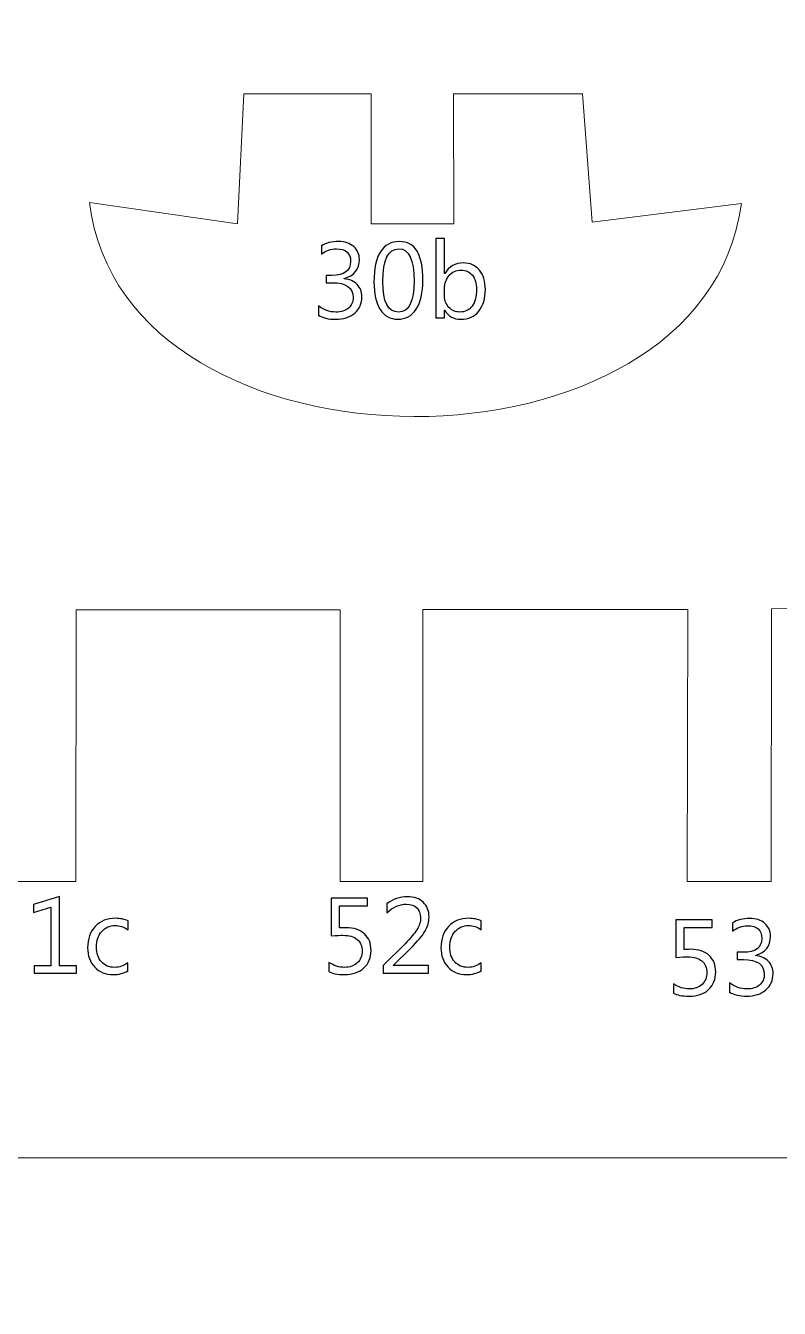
# Model space of a CAD drawing. Header units: centimetres. Extents: x -196 to 200, y -267 to 229.
# Drawn here: x 123.1 to 153.1, y 112.6 to 163.6 of the extents above; entities that cross this region are included whole.
import ezdxf

# ---------------------------------------------------------------- set-up
doc = ezdxf.new("R2010")
doc.units = ezdxf.units.CM
doc.header["$MEASUREMENT"] = 0
doc.layers.add('Camada 1', color=7, linetype='Continuous')
doc.layers.add('Camada 2', color=20, linetype='Continuous')

msp = doc.modelspace()

# ---------------------------------------------------------------- linework, layer by layer
at = {"layer": 'Camada 1', "lineweight": 9}
for points, knots in [([(114.689, 140.372), (114.689, 140.372), (121.777, 140.406), (121.777, 140.406), (121.777, 140.406), (121.777, 140.406), (121.77, 129.531), (121.77, 129.531), (121.77, 129.531), (121.77, 129.531), (125.082, 129.531), (125.082, 129.531), (125.082, 129.531), (125.082, 129.531), (125.087, 140.334), (125.087, 140.334), (125.087, 140.334), (125.087, 140.334), (135.586, 140.334), (135.586, 140.334), (135.586, 140.334), (135.586, 140.334), (135.586, 129.531), (135.586, 129.531), (135.586, 129.531), (135.586, 129.531), (138.885, 129.531), (138.885, 129.531), (138.885, 129.531), (138.885, 129.531), (138.886, 140.351), (138.886, 140.351), (138.886, 140.351), (138.886, 140.351), (149.417, 140.346), (149.417, 140.346), (149.417, 140.346), (149.417, 140.346), (149.391, 129.535), (149.391, 129.535), (149.391, 129.535), (149.391, 129.535), (152.742, 129.531), (152.742, 129.531), (152.742, 129.531), (152.742, 129.531), (152.755, 140.375), (152.755, 140.375), (152.755, 140.375), (152.755, 140.375), (163.247, 140.384), (163.247, 140.384), (163.247, 140.384), (163.247, 140.384), (163.247, 129.532), (163.247, 129.532), (163.247, 129.532), (163.247, 129.532), (166.534, 129.534), (166.534, 129.534), (166.534, 129.534), (166.534, 129.534), (166.587, 140.372), (166.587, 140.372), (166.587, 140.372), (166.587, 140.372), (177.191, 140.351), (177.191, 140.351), (177.191, 140.351), (177.191, 140.351), (177.225, 129.532), (177.225, 129.532), (177.225, 129.532), (177.225, 129.532), (180.491, 129.532), (180.491, 129.532), (180.491, 129.532), (180.491, 129.532), (180.507, 140.351), (180.507, 140.351), (180.507, 140.351), (180.507, 140.351), (194.175, 140.357), (194.175, 140.357), (194.175, 140.357), (194.175, 140.357), (194.198, 135.934), (194.198, 135.934), (194.198, 135.934), (194.198, 135.934), (190.911, 135.937), (190.911, 135.937), (190.911, 135.937), (190.911, 135.937), (190.911, 122.929), (190.911, 122.929), (190.911, 122.929), (190.911, 122.929), (194.197, 122.931), (194.197, 122.931), (194.197, 122.931), (194.197, 122.931), (194.197, 118.546), (194.197, 118.546), (194.197, 118.546), (194.197, 118.546), (111.237, 118.545), (111.237, 118.545), (111.237, 118.545), (111.237, 118.545), (111.234, 125.194), (111.234, 125.194), (111.234, 125.194), (111.234, 125.194), (100.095, 125.194), (100.095, 125.194), (100.095, 125.194), (98.387, 125.156), (97.605, 123.336), (97.591, 120.037), (97.591, 120.037), (97.729, 114.639), (94.559, 112.378), (91.986, 112.668), (91.986, 112.668), (91.986, 112.668), (93.508, 124.97), (93.508, 124.97), (93.508, 124.97), (93.508, 124.97), (90.249, 125.309), (90.249, 125.309), (90.249, 125.309), (90.249, 125.309), (89.165, 117.272), (89.165, 117.272), (89.165, 117.272), (89.165, 117.272), (2.271, 117.175), (2.271, 117.175), (2.271, 117.175), (2.271, 117.175), (2.269, 110.802), (2.269, 110.802), (2.269, 110.802), (2.269, 110.802), (-1.043, 110.801), (-1.043, 110.801), (-1.043, 110.801), (-1.043, 110.801), (-1.185, 88.942), (-1.185, 88.942), (-1.185, 88.942), (-1.185, 88.942), (-35.24, 85.129), (-35.24, 85.129), (-35.24, 85.129), (-35.24, 85.129), (-63.557, 85.144), (-63.557, 85.144), (-63.557, 85.144), (-65.043, 84.591), (-65.665, 83.347), (-65.246, 81.268), (-65.246, 81.268), (-65.246, 81.268), (-64.254, 78.165), (-64.254, 78.165), (-64.254, 78.165), (-63.326, 75.262), (-63.061, 73.597), (-65.387, 72.634), (-65.387, 72.634), (-65.387, 72.634), (-69.566, 71.073), (-69.566, 71.073), (-69.566, 71.073), (-75.32, 68.462), (-76.167, 62.893), (-73.657, 55.298), (-73.657, 55.298), (-72.354, 51.114), (-73.927, 48.199), (-76.368, 49.092), (-76.368, 49.092), (-76.368, 49.092), (-103.733, 58.307), (-103.733, 58.307), (-103.733, 58.307), (-103.102, 60.687), (-102.343, 63.067), (-101.456, 65.446), (-101.456, 65.446), (-101.456, 65.446), (-93.666, 62.108), (-93.666, 62.108), (-93.666, 62.108), (-93.666, 62.108), (-92.577, 65.248), (-92.577, 65.248), (-92.577, 65.248), (-92.577, 65.248), (-100.4, 68.586), (-100.4, 68.586), (-100.4, 68.586), (-99.209, 71.162), (-97.955, 73.674), (-96.637, 76.121), (-96.637, 76.121), (-96.637, 76.121), (-88.847, 71.858), (-88.847, 71.858), (-88.847, 71.858), (-88.847, 71.858), (-87.13, 74.667), (-87.13, 74.667), (-87.13, 74.667), (-87.13, 74.667), (-94.821, 78.964), (-94.821, 78.964), (-94.821, 78.964), (-93.561, 81.177), (-92.248, 83.287), (-90.86, 85.243), (-90.86, 85.243), (-90.86, 85.243), (-83.73, 80.451), (-83.73, 80.451), (-83.73, 80.451), (-83.73, 80.451), (-81.948, 83.161), (-81.948, 83.161), (-81.948, 83.161), (-81.948, 83.161), (-88.979, 87.953), (-88.979, 87.953), (-88.979, 87.953), (-87.461, 89.938), (-86.028, 91.963), (-84.688, 94.035), (-84.688, 94.035), (-84.688, 94.035), (-77.327, 89.441), (-77.327, 89.441), (-77.327, 89.441), (-77.327, 89.441), (-75.907, 92.316), (-75.907, 92.316), (-75.907, 92.316), (-75.907, 92.316), (-83.103, 96.976), (-83.103, 96.976), (-83.103, 96.976), (-80.277, 103.602), (-82.236, 109.043), (-90.122, 112.277), (-90.122, 112.277), (-103.899, 115.381), (-119.513, 113.823), (-133.764, 106.791), (-133.764, 106.791), (-144.008, 101.178), (-154.042, 94.092), (-164.777, 87.847), (-164.777, 87.847), (-170.221, 84.322), (-175.616, 81.162), (-181.376, 78.622), (-181.376, 78.622), (-183.558, 77.911), (-185.077, 77.638), (-185.897, 78.094), (-185.897, 78.094), (-191.027, 82.698), (-193.644, 93.751), (-193.229, 112.589), (-193.229, 112.589), (-192.121, 128.575), (-189.468, 139.014), (-184.95, 142.757), (-184.95, 142.757), (-180.824, 144.316), (-165.289, 144.555), (-141.95, 142.79), (-141.95, 142.79), (-126.066, 141.543), (-110.264, 140.047), (-94.515, 138.397), (-94.515, 138.397), (-85.281, 137.334), (-77.614, 145.445), (-70.733, 157.943), (-70.733, 157.943), (-72.994, 158.332), (-74.592, 160.089), (-74.791, 163.639), (-74.791, 163.639), (-74.747, 167.843), (-72.92, 169.939), (-69.436, 170.243), (-69.436, 170.243), (-67.983, 170.256), (-66.531, 170.239), (-65.079, 170.073), (-65.079, 170.073), (-63.108, 169.837), (-62.191, 170.706), (-62.256, 173.119), (-62.256, 173.119), (-62.256, 173.119), (-62.225, 177.892), (-62.225, 177.892), (-62.225, 177.892), (-62.225, 177.892), (-58.622, 177.892), (-58.622, 177.892), (-58.622, 177.892), (-58.622, 177.892), (-58.621, 184.763), (-58.621, 184.763), (-58.621, 184.763), (-58.621, 184.763), (-52.573, 184.76), (-52.573, 184.76), (-52.573, 184.76), (-52.573, 184.76), (-46.65, 192.035), (-46.65, 192.035), (-46.65, 192.035), (-46.65, 192.035), (-18.056, 192.03), (-18.056, 192.03), (-18.056, 192.03), (-18.056, 192.03), (-18.049, 180.199), (-18.049, 180.199), (-18.049, 180.199), (-18.049, 180.199), (-14.604, 180.2), (-14.604, 180.2), (-14.604, 180.2), (-14.604, 180.2), (-14.654, 172.369), (-14.654, 172.369), (-14.654, 172.369), (-14.75, 170.684), (-15.901, 169.942), (-17.653, 169.659), (-17.653, 169.659), (-17.653, 169.659), (-23.365, 169.659), (-23.365, 169.659), (-23.365, 169.659), (-23.365, 169.659), (-23.367, 164.682), (-23.367, 164.682), (-23.367, 164.682), (-23.367, 164.682), (-17.384, 164.682), (-17.384, 164.682), (-17.384, 164.682), (-9.828, 164.385), (-5.427, 163.227), (-3.319, 160.661), (-3.319, 160.661), (-1.966, 159.056), (-1.137, 157.276), (-1.075, 155.241), (-1.075, 155.241), (-1.075, 155.241), (-1.006, 145.454), (-1.006, 145.454), (-1.006, 145.454), (-1.006, 145.454), (2.333, 145.456), (2.333, 145.456), (2.333, 145.456), (2.333, 145.456), (2.342, 137.754), (2.342, 137.754), (2.342, 137.754), (2.342, 137.754), (92.633, 137.751), (92.633, 137.751), (92.633, 137.751), (92.633, 137.751), (92.619, 142.019), (92.619, 142.019), (92.619, 142.019), (94.823, 148.923), (96.989, 156.13), (99.23, 162.731), (99.23, 162.731), (100.216, 165.658), (101.894, 167.27), (104.257, 167.188), (104.257, 167.188), (107.361, 166.892), (109.115, 164.964), (110.065, 161.989), (110.065, 161.989), (111.854, 155.099), (113.136, 147.567), (114.689, 140.372)], [0, 0, 0, 0, 0.009804, 0.009804, 0.009804, 0.009804, 0.019608, 0.019608, 0.019608, 0.019608, 0.029412, 0.029412, 0.029412, 0.029412, 0.039216, 0.039216, 0.039216, 0.039216, 0.04902, 0.04902, 0.04902, 0.04902, 0.058824, 0.058824, 0.058824, 0.058824, 0.068627, 0.068627, 0.068627, 0.068627, 0.078431, 0.078431, 0.078431, 0.078431, 0.088235, 0.088235, 0.088235, 0.088235, 0.098039, 0.098039, 0.098039, 0.098039, 0.107843, 0.107843, 0.107843, 0.107843, 0.117647, 0.117647, 0.117647, 0.117647, 0.127451, 0.127451, 0.127451, 0.127451, 0.137255, 0.137255, 0.137255, 0.137255, 0.147059, 0.147059, 0.147059, 0.147059, 0.156863, 0.156863, 0.156863, 0.156863, 0.166667, 0.166667, 0.166667, 0.166667, 0.176471, 0.176471, 0.176471, 0.176471, 0.186275, 0.186275, 0.186275, 0.186275, 0.196078, 0.196078, 0.196078, 0.196078, 0.205882, 0.205882, 0.205882, 0.205882, 0.215686, 0.215686, 0.215686, 0.215686, 0.22549, 0.22549, 0.22549, 0.22549, 0.235294, 0.235294, 0.235294, 0.235294, 0.245098, 0.245098, 0.245098, 0.245098, 0.254902, 0.254902, 0.254902, 0.254902, 0.264706, 0.264706, 0.264706, 0.264706, 0.27451, 0.27451, 0.27451, 0.27451, 0.284314, 0.284314, 0.284314, 0.284314, 0.294118, 0.294118, 0.294118, 0.294118, 0.303922, 0.303922, 0.303922, 0.303922, 0.313725, 0.313725, 0.313725, 0.313726, 0.323529, 0.323529, 0.323529, 0.323529, 0.333333, 0.333333, 0.333333, 0.333333, 0.343137, 0.343137, 0.343137, 0.343137, 0.352941, 0.352941, 0.352941, 0.352941, 0.362745, 0.362745, 0.362745, 0.362745, 0.372549, 0.372549, 0.372549, 0.372549, 0.382353, 0.382353, 0.382353, 0.382353, 0.392157, 0.392157, 0.392157, 0.392157, 0.401961, 0.401961, 0.401961, 0.401961, 0.411765, 0.411765, 0.411765, 0.411765, 0.421569, 0.421569, 0.421569, 0.421569, 0.431373, 0.431373, 0.431373, 0.431373, 0.441176, 0.441176, 0.441176, 0.441176, 0.45098, 0.45098, 0.45098, 0.45098, 0.460784, 0.460784, 0.460784, 0.460784, 0.470588, 0.470588, 0.470588, 0.470588, 0.480392, 0.480392, 0.480392, 0.480392, 0.490196, 0.490196, 0.490196, 0.490196, 0.5, 0.5, 0.5, 0.5, 0.509804, 0.509804, 0.509804, 0.509804, 0.519608, 0.519608, 0.519608, 0.519608, 0.529412, 0.529412, 0.529412, 0.529412, 0.539216, 0.539216, 0.539216, 0.539216, 0.54902, 0.54902, 0.54902, 0.54902, 0.558824, 0.558824, 0.558824, 0.558824, 0.568627, 0.568627, 0.568627, 0.568627, 0.578431, 0.578431, 0.578431, 0.578431, 0.588235, 0.588235, 0.588235, 0.588235, 0.598039, 0.598039, 0.598039, 0.598039, 0.607843, 0.607843, 0.607843, 0.607843, 0.617647, 0.617647, 0.617647, 0.617647, 0.627451, 0.627451, 0.627451, 0.627451, 0.637255, 0.637255, 0.637255, 0.637255, 0.647059, 0.647059, 0.647059, 0.647059, 0.656863, 0.656863, 0.656863, 0.656863, 0.666667, 0.666667, 0.666667, 0.666667, 0.676471, 0.676471, 0.676471, 0.676471, 0.686275, 0.686275, 0.686275, 0.686275, 0.696078, 0.696078, 0.696078, 0.696078, 0.705882, 0.705882, 0.705882, 0.705882, 0.715686, 0.715686, 0.715686, 0.715686, 0.72549, 0.72549, 0.72549, 0.72549, 0.735294, 0.735294, 0.735294, 0.735294, 0.745098, 0.745098, 0.745098, 0.745098, 0.754902, 0.754902, 0.754902, 0.754902, 0.764706, 0.764706, 0.764706, 0.764706, 0.77451, 0.77451, 0.77451, 0.77451, 0.784314, 0.784314, 0.784314, 0.784314, 0.794118, 0.794118, 0.794118, 0.794118, 0.803922, 0.803922, 0.803922, 0.803922, 0.813725, 0.813725, 0.813725, 0.813726, 0.823529, 0.823529, 0.823529, 0.823529, 0.833333, 0.833333, 0.833333, 0.833333, 0.843137, 0.843137, 0.843137, 0.843137, 0.852941, 0.852941, 0.852941, 0.852941, 0.862745, 0.862745, 0.862745, 0.862745, 0.872549, 0.872549, 0.872549, 0.872549, 0.882353, 0.882353, 0.882353, 0.882353, 0.892157, 0.892157, 0.892157, 0.892157, 0.901961, 0.901961, 0.901961, 0.901961, 0.911765, 0.911765, 0.911765, 0.911765, 0.921569, 0.921569, 0.921569, 0.921569, 0.931373, 0.931373, 0.931373, 0.931373, 0.941176, 0.941176, 0.941176, 0.941176, 0.95098, 0.95098, 0.95098, 0.95098, 0.960784, 0.960784, 0.960784, 0.960784, 0.970588, 0.970588, 0.970588, 0.970588, 0.980392, 0.980392, 0.980392, 0.980392, 1, 1, 1, 1]), ([(131.755, 160.851), (131.755, 160.851), (136.831, 160.851), (136.831, 160.851), (136.831, 160.851), (136.831, 160.851), (136.83, 155.678), (136.83, 155.678), (136.83, 155.678), (136.83, 155.678), (140.108, 155.677), (140.108, 155.677), (140.108, 155.677), (140.108, 155.677), (140.106, 160.85), (140.106, 160.85), (140.106, 160.85), (140.106, 160.85), (145.231, 160.851), (145.231, 160.851), (145.231, 160.851), (145.231, 160.851), (145.613, 155.743), (145.613, 155.743), (145.613, 155.743), (145.613, 155.743), (151.551, 156.486), (151.551, 156.486), (151.551, 156.486), (150.049, 145.166), (127.003, 145.212), (125.62, 156.528), (125.62, 156.528), (125.62, 156.528), (131.515, 155.678), (131.515, 155.678), (131.515, 155.678), (131.515, 155.678), (131.755, 160.851), (131.755, 160.851)], [0, 0, 0, 0, 0.090909, 0.090909, 0.090909, 0.090909, 0.181818, 0.181818, 0.181818, 0.181818, 0.272727, 0.272727, 0.272727, 0.272727, 0.363636, 0.363636, 0.363636, 0.363636, 0.454545, 0.454545, 0.454545, 0.454545, 0.545455, 0.545455, 0.545455, 0.545455, 0.636364, 0.636364, 0.636364, 0.636364, 0.727273, 0.727273, 0.727273, 0.727273, 0.818182, 0.818182, 0.818182, 0.818182, 1, 1, 1, 1])]:
    msp.add_open_spline(points, degree=3, knots=knots, dxfattribs=at)
at = {"layer": 'Camada 2'}
for points, knots in [([(139.754, 152.243), (139.754, 152.243), (139.745, 152.243), (139.745, 152.243), (139.745, 152.243), (139.745, 152.243), (139.745, 151.937), (139.745, 151.937), (139.745, 151.937), (139.745, 151.937), (139.404, 151.937), (139.404, 151.937), (139.404, 151.937), (139.404, 151.937), (139.404, 155.095), (139.404, 155.095), (139.404, 155.095), (139.404, 155.095), (139.745, 155.095), (139.745, 155.095), (139.745, 155.095), (139.745, 155.095), (139.745, 153.698), (139.745, 153.698), (139.745, 153.698), (139.745, 153.698), (139.754, 153.698), (139.754, 153.698), (139.754, 153.698), (139.922, 153.98), (140.168, 154.122), (140.491, 154.122), (140.491, 154.122), (140.765, 154.122), (140.979, 154.027), (141.134, 153.835), (141.134, 153.835), (141.289, 153.644), (141.367, 153.388), (141.367, 153.066), (141.367, 153.066), (141.367, 152.709), (141.28, 152.423), (141.106, 152.208), (141.106, 152.208), (140.932, 151.993), (140.695, 151.885), (140.393, 151.885), (140.393, 151.885), (140.111, 151.885), (139.898, 152.004), (139.754, 152.243)], [0, 0, 0, 0, 0.071429, 0.071429, 0.071429, 0.071429, 0.142857, 0.142857, 0.142857, 0.142857, 0.214286, 0.214286, 0.214286, 0.214286, 0.285714, 0.285714, 0.285714, 0.285714, 0.357143, 0.357143, 0.357143, 0.357143, 0.428571, 0.428571, 0.428571, 0.428571, 0.5, 0.5, 0.5, 0.5, 0.571429, 0.571429, 0.571429, 0.571429, 0.642857, 0.642857, 0.642857, 0.642857, 0.714286, 0.714286, 0.714286, 0.714286, 0.785714, 0.785714, 0.785714, 0.785714, 0.857143, 0.857143, 0.857143, 0.857143, 1, 1, 1, 1]), ([(134.73, 152.048), (134.73, 152.048), (134.73, 152.415), (134.73, 152.415), (134.73, 152.415), (134.935, 152.253), (135.166, 152.171), (135.423, 152.171), (135.423, 152.171), (135.632, 152.171), (135.798, 152.223), (135.923, 152.328), (135.923, 152.328), (136.047, 152.432), (136.109, 152.573), (136.109, 152.75), (136.109, 152.75), (136.109, 153.141), (135.832, 153.337), (135.277, 153.337), (135.277, 153.337), (135.277, 153.337), (135.029, 153.337), (135.029, 153.337), (135.029, 153.337), (135.029, 153.337), (135.029, 153.627), (135.029, 153.627), (135.029, 153.627), (135.029, 153.627), (135.265, 153.627), (135.265, 153.627), (135.265, 153.627), (135.76, 153.627), (136.006, 153.81), (136.006, 154.177), (136.006, 154.177), (136.006, 154.516), (135.818, 154.685), (135.441, 154.685), (135.441, 154.685), (135.231, 154.685), (135.032, 154.614), (134.846, 154.472), (134.846, 154.472), (134.846, 154.472), (134.846, 154.805), (134.846, 154.805), (134.846, 154.805), (135.038, 154.918), (135.265, 154.975), (135.526, 154.975), (135.526, 154.975), (135.777, 154.975), (135.979, 154.909), (136.13, 154.775), (136.13, 154.775), (136.281, 154.642), (136.357, 154.471), (136.357, 154.263), (136.357, 154.263), (136.357, 153.869), (136.157, 153.616), (135.756, 153.504), (135.756, 153.504), (135.756, 153.504), (135.756, 153.495), (135.756, 153.495), (135.756, 153.495), (135.971, 153.474), (136.142, 153.399), (136.268, 153.269), (136.268, 153.269), (136.396, 153.139), (136.459, 152.977), (136.459, 152.782), (136.459, 152.782), (136.459, 152.514), (136.363, 152.297), (136.17, 152.132), (136.17, 152.132), (135.977, 151.968), (135.723, 151.885), (135.408, 151.885), (135.408, 151.885), (135.124, 151.885), (134.898, 151.94), (134.73, 152.048)], [0, 0, 0, 0, 0.043478, 0.043478, 0.043478, 0.043478, 0.086957, 0.086957, 0.086957, 0.086957, 0.130435, 0.130435, 0.130435, 0.130435, 0.173913, 0.173913, 0.173913, 0.173913, 0.217391, 0.217391, 0.217391, 0.217391, 0.26087, 0.26087, 0.26087, 0.26087, 0.304348, 0.304348, 0.304348, 0.304348, 0.347826, 0.347826, 0.347826, 0.347826, 0.391304, 0.391304, 0.391304, 0.391304, 0.434783, 0.434783, 0.434783, 0.434783, 0.478261, 0.478261, 0.478261, 0.478261, 0.521739, 0.521739, 0.521739, 0.521739, 0.565217, 0.565217, 0.565217, 0.565217, 0.608696, 0.608696, 0.608696, 0.608696, 0.652174, 0.652174, 0.652174, 0.652174, 0.695652, 0.695652, 0.695652, 0.695652, 0.73913, 0.73913, 0.73913, 0.73913, 0.782609, 0.782609, 0.782609, 0.782609, 0.826087, 0.826087, 0.826087, 0.826087, 0.869565, 0.869565, 0.869565, 0.869565, 0.913043, 0.913043, 0.913043, 0.913043, 1, 1, 1, 1]), ([(137.879, 151.885), (137.583, 151.885), (137.352, 152.013), (137.186, 152.267), (137.186, 152.267), (137.02, 152.521), (136.937, 152.889), (136.937, 153.37), (136.937, 153.37), (136.937, 153.898), (137.024, 154.298), (137.196, 154.568), (137.196, 154.568), (137.369, 154.839), (137.619, 154.975), (137.946, 154.975), (137.946, 154.975), (138.571, 154.975), (138.883, 154.465), (138.883, 153.443), (138.883, 153.443), (138.883, 152.937), (138.795, 152.551), (138.618, 152.284), (138.618, 152.284), (138.442, 152.018), (138.195, 151.885), (137.879, 151.885)], [0, 0, 0, 0, 0.125, 0.125, 0.125, 0.125, 0.25, 0.25, 0.25, 0.25, 0.375, 0.375, 0.375, 0.375, 0.5, 0.5, 0.5, 0.5, 0.625, 0.625, 0.625, 0.625, 0.75, 0.75, 0.75, 0.75, 1, 1, 1, 1]), ([(137.926, 154.685), (137.5, 154.685), (137.287, 154.252), (137.287, 153.386), (137.287, 153.386), (137.287, 152.576), (137.496, 152.171), (137.914, 152.171), (137.914, 152.171), (138.327, 152.171), (138.533, 152.583), (138.533, 153.406), (138.533, 153.406), (138.533, 154.259), (138.331, 154.685), (137.926, 154.685)], [0, 0, 0, 0, 0.2, 0.2, 0.2, 0.2, 0.4, 0.4, 0.4, 0.4, 0.6, 0.6, 0.6, 0.6, 1, 1, 1, 1]), ([(139.745, 153.106), (139.745, 153.106), (139.745, 152.807), (139.745, 152.807), (139.745, 152.807), (139.745, 152.63), (139.803, 152.48), (139.917, 152.356), (139.917, 152.356), (140.032, 152.233), (140.178, 152.171), (140.354, 152.171), (140.354, 152.171), (140.561, 152.171), (140.723, 152.251), (140.841, 152.41), (140.841, 152.41), (140.958, 152.569), (141.017, 152.79), (141.017, 153.073), (141.017, 153.073), (141.017, 153.311), (140.962, 153.498), (140.852, 153.633), (140.852, 153.633), (140.742, 153.768), (140.594, 153.836), (140.406, 153.836), (140.406, 153.836), (140.207, 153.836), (140.047, 153.767), (139.926, 153.628), (139.926, 153.628), (139.806, 153.49), (139.745, 153.315), (139.745, 153.106)], [0, 0, 0, 0, 0.1, 0.1, 0.1, 0.1, 0.2, 0.2, 0.2, 0.2, 0.3, 0.3, 0.3, 0.3, 0.4, 0.4, 0.4, 0.4, 0.5, 0.5, 0.5, 0.5, 0.6, 0.6, 0.6, 0.6, 0.7, 0.7, 0.7, 0.7, 0.8, 0.8, 0.8, 0.8, 1, 1, 1, 1]), ([(125.104, 125.887), (125.104, 125.887), (123.414, 125.887), (123.414, 125.887), (123.414, 125.887), (123.414, 125.887), (123.414, 126.185), (123.414, 126.185), (123.414, 126.185), (123.414, 126.185), (124.088, 126.185), (124.088, 126.185), (124.088, 126.185), (124.088, 126.185), (124.088, 128.509), (124.088, 128.509), (124.088, 128.509), (124.088, 128.509), (123.397, 128.302), (123.397, 128.302), (123.397, 128.302), (123.397, 128.302), (123.397, 128.627), (123.397, 128.627), (123.397, 128.627), (123.397, 128.627), (124.43, 128.942), (124.43, 128.942), (124.43, 128.942), (124.43, 128.942), (124.43, 126.185), (124.43, 126.185), (124.43, 126.185), (124.43, 126.185), (125.104, 126.185), (125.104, 126.185), (125.104, 126.185), (125.104, 126.185), (125.104, 125.887), (125.104, 125.887)], [0, 0, 0, 0, 0.090909, 0.090909, 0.090909, 0.090909, 0.181818, 0.181818, 0.181818, 0.181818, 0.272727, 0.272727, 0.272727, 0.272727, 0.363636, 0.363636, 0.363636, 0.363636, 0.454545, 0.454545, 0.454545, 0.454545, 0.545455, 0.545455, 0.545455, 0.545455, 0.636364, 0.636364, 0.636364, 0.636364, 0.727273, 0.727273, 0.727273, 0.727273, 0.818182, 0.818182, 0.818182, 0.818182, 1, 1, 1, 1]), ([(135.142, 125.959), (135.142, 125.959), (135.142, 126.322), (135.142, 126.322), (135.142, 126.322), (135.346, 126.188), (135.553, 126.121), (135.765, 126.121), (135.765, 126.121), (135.976, 126.121), (136.146, 126.181), (136.275, 126.301), (136.275, 126.301), (136.404, 126.42), (136.469, 126.578), (136.469, 126.775), (136.469, 126.775), (136.469, 126.971), (136.403, 127.124), (136.271, 127.233), (136.271, 127.233), (136.139, 127.343), (135.95, 127.397), (135.704, 127.397), (135.704, 127.397), (135.621, 127.397), (135.464, 127.389), (135.235, 127.373), (135.235, 127.373), (135.235, 127.373), (135.235, 128.874), (135.235, 128.874), (135.235, 128.874), (135.235, 128.874), (136.682, 128.874), (136.682, 128.874), (136.682, 128.874), (136.682, 128.874), (136.682, 128.567), (136.682, 128.567), (136.682, 128.567), (136.682, 128.567), (135.56, 128.567), (135.56, 128.567), (135.56, 128.567), (135.56, 128.567), (135.56, 127.688), (135.56, 127.688), (135.56, 127.688), (135.652, 127.693), (135.736, 127.696), (135.814, 127.696), (135.814, 127.696), (136.134, 127.696), (136.381, 127.616), (136.556, 127.456), (136.556, 127.456), (136.731, 127.296), (136.819, 127.076), (136.819, 126.797), (136.819, 126.797), (136.819, 126.508), (136.725, 126.276), (136.536, 126.1), (136.536, 126.1), (136.348, 125.924), (136.089, 125.835), (135.761, 125.835), (135.761, 125.835), (135.484, 125.835), (135.278, 125.877), (135.142, 125.959)], [0, 0, 0, 0, 0.052632, 0.052632, 0.052632, 0.052632, 0.105263, 0.105263, 0.105263, 0.105263, 0.157895, 0.157895, 0.157895, 0.157895, 0.210526, 0.210526, 0.210526, 0.210526, 0.263158, 0.263158, 0.263158, 0.263158, 0.315789, 0.315789, 0.315789, 0.315789, 0.368421, 0.368421, 0.368421, 0.368421, 0.421053, 0.421053, 0.421053, 0.421053, 0.473684, 0.473684, 0.473684, 0.473684, 0.526316, 0.526316, 0.526316, 0.526316, 0.578947, 0.578947, 0.578947, 0.578947, 0.631579, 0.631579, 0.631579, 0.631579, 0.684211, 0.684211, 0.684211, 0.684211, 0.736842, 0.736842, 0.736842, 0.736842, 0.789474, 0.789474, 0.789474, 0.789474, 0.842105, 0.842105, 0.842105, 0.842105, 0.894737, 0.894737, 0.894737, 0.894737, 1, 1, 1, 1]), ([(139.102, 125.887), (139.102, 125.887), (137.301, 125.887), (137.301, 125.887), (137.301, 125.887), (137.301, 125.887), (137.301, 126.19), (137.301, 126.19), (137.301, 126.19), (137.301, 126.19), (138.172, 127.063), (138.172, 127.063), (138.172, 127.063), (138.394, 127.286), (138.553, 127.471), (138.647, 127.619), (138.647, 127.619), (138.743, 127.767), (138.79, 127.925), (138.79, 128.093), (138.79, 128.093), (138.79, 128.265), (138.741, 128.399), (138.643, 128.494), (138.643, 128.494), (138.544, 128.588), (138.404, 128.635), (138.221, 128.635), (138.221, 128.635), (137.955, 128.635), (137.699, 128.521), (137.455, 128.294), (137.455, 128.294), (137.455, 128.294), (137.455, 128.652), (137.455, 128.652), (137.455, 128.652), (137.688, 128.834), (137.96, 128.925), (138.269, 128.925), (138.269, 128.925), (138.536, 128.925), (138.746, 128.853), (138.899, 128.708), (138.899, 128.708), (139.052, 128.564), (139.128, 128.37), (139.128, 128.127), (139.128, 128.127), (139.128, 127.935), (139.075, 127.748), (138.969, 127.565), (138.969, 127.565), (138.864, 127.382), (138.674, 127.155), (138.4, 126.884), (138.4, 126.884), (138.4, 126.884), (137.711, 126.203), (137.711, 126.203), (137.711, 126.203), (137.711, 126.203), (137.711, 126.194), (137.711, 126.194), (137.711, 126.194), (137.711, 126.194), (139.102, 126.194), (139.102, 126.194), (139.102, 126.194), (139.102, 126.194), (139.102, 125.887), (139.102, 125.887)], [0, 0, 0, 0, 0.052632, 0.052632, 0.052632, 0.052632, 0.105263, 0.105263, 0.105263, 0.105263, 0.157895, 0.157895, 0.157895, 0.157895, 0.210526, 0.210526, 0.210526, 0.210526, 0.263158, 0.263158, 0.263158, 0.263158, 0.315789, 0.315789, 0.315789, 0.315789, 0.368421, 0.368421, 0.368421, 0.368421, 0.421053, 0.421053, 0.421053, 0.421053, 0.473684, 0.473684, 0.473684, 0.473684, 0.526316, 0.526316, 0.526316, 0.526316, 0.578947, 0.578947, 0.578947, 0.578947, 0.631579, 0.631579, 0.631579, 0.631579, 0.684211, 0.684211, 0.684211, 0.684211, 0.736842, 0.736842, 0.736842, 0.736842, 0.789474, 0.789474, 0.789474, 0.789474, 0.842105, 0.842105, 0.842105, 0.842105, 0.894737, 0.894737, 0.894737, 0.894737, 1, 1, 1, 1]), ([(127.148, 125.983), (126.985, 125.885), (126.79, 125.835), (126.565, 125.835), (126.565, 125.835), (126.261, 125.835), (126.015, 125.934), (125.828, 126.133), (125.828, 126.133), (125.641, 126.331), (125.548, 126.588), (125.548, 126.904), (125.548, 126.904), (125.548, 127.255), (125.649, 127.538), (125.85, 127.752), (125.85, 127.752), (126.052, 127.965), (126.321, 128.072), (126.657, 128.072), (126.657, 128.072), (126.844, 128.072), (127.01, 128.037), (127.153, 127.968), (127.153, 127.968), (127.153, 127.968), (127.153, 127.619), (127.153, 127.619), (127.153, 127.619), (126.994, 127.73), (126.825, 127.786), (126.644, 127.786), (126.644, 127.786), (126.426, 127.786), (126.247, 127.708), (126.107, 127.55), (126.107, 127.55), (125.968, 127.394), (125.898, 127.188), (125.898, 126.933), (125.898, 126.933), (125.898, 126.682), (125.963, 126.484), (126.095, 126.339), (126.095, 126.339), (126.226, 126.194), (126.402, 126.121), (126.624, 126.121), (126.624, 126.121), (126.809, 126.121), (126.985, 126.183), (127.148, 126.307), (127.148, 126.307), (127.148, 126.307), (127.148, 125.983), (127.148, 125.983)], [0, 0, 0, 0, 0.066667, 0.066667, 0.066667, 0.066667, 0.133333, 0.133333, 0.133333, 0.133333, 0.2, 0.2, 0.2, 0.2, 0.266667, 0.266667, 0.266667, 0.266667, 0.333333, 0.333333, 0.333333, 0.333333, 0.4, 0.4, 0.4, 0.4, 0.466667, 0.466667, 0.466667, 0.466667, 0.533333, 0.533333, 0.533333, 0.533333, 0.6, 0.6, 0.6, 0.6, 0.666667, 0.666667, 0.666667, 0.666667, 0.733333, 0.733333, 0.733333, 0.733333, 0.8, 0.8, 0.8, 0.8, 0.866667, 0.866667, 0.866667, 0.866667, 1, 1, 1, 1]), ([(141.202, 125.983), (141.038, 125.885), (140.843, 125.835), (140.618, 125.835), (140.618, 125.835), (140.314, 125.835), (140.069, 125.934), (139.882, 126.133), (139.882, 126.133), (139.695, 126.331), (139.601, 126.588), (139.601, 126.904), (139.601, 126.904), (139.601, 127.255), (139.702, 127.538), (139.904, 127.752), (139.904, 127.752), (140.105, 127.965), (140.374, 128.072), (140.71, 128.072), (140.71, 128.072), (140.897, 128.072), (141.063, 128.037), (141.206, 127.968), (141.206, 127.968), (141.206, 127.968), (141.206, 127.619), (141.206, 127.619), (141.206, 127.619), (141.047, 127.73), (140.878, 127.786), (140.697, 127.786), (140.697, 127.786), (140.479, 127.786), (140.3, 127.708), (140.16, 127.55), (140.16, 127.55), (140.021, 127.394), (139.951, 127.188), (139.951, 126.933), (139.951, 126.933), (139.951, 126.682), (140.017, 126.484), (140.148, 126.339), (140.148, 126.339), (140.279, 126.194), (140.456, 126.121), (140.677, 126.121), (140.677, 126.121), (140.862, 126.121), (141.038, 126.183), (141.202, 126.307), (141.202, 126.307), (141.202, 126.307), (141.202, 125.983), (141.202, 125.983)], [0, 0, 0, 0, 0.066667, 0.066667, 0.066667, 0.066667, 0.133333, 0.133333, 0.133333, 0.133333, 0.2, 0.2, 0.2, 0.2, 0.266667, 0.266667, 0.266667, 0.266667, 0.333333, 0.333333, 0.333333, 0.333333, 0.4, 0.4, 0.4, 0.4, 0.466667, 0.466667, 0.466667, 0.466667, 0.533333, 0.533333, 0.533333, 0.533333, 0.6, 0.6, 0.6, 0.6, 0.666667, 0.666667, 0.666667, 0.666667, 0.733333, 0.733333, 0.733333, 0.733333, 0.8, 0.8, 0.8, 0.8, 0.866667, 0.866667, 0.866667, 0.866667, 1, 1, 1, 1]), ([(148.852, 125.102), (148.852, 125.102), (148.852, 125.465), (148.852, 125.465), (148.852, 125.465), (149.056, 125.331), (149.264, 125.264), (149.475, 125.264), (149.475, 125.264), (149.686, 125.264), (149.856, 125.324), (149.986, 125.444), (149.986, 125.444), (150.115, 125.563), (150.179, 125.721), (150.179, 125.918), (150.179, 125.918), (150.179, 126.114), (150.113, 126.267), (149.982, 126.376), (149.982, 126.376), (149.849, 126.486), (149.661, 126.541), (149.415, 126.541), (149.415, 126.541), (149.331, 126.541), (149.175, 126.532), (148.946, 126.516), (148.946, 126.516), (148.946, 126.516), (148.946, 128.017), (148.946, 128.017), (148.946, 128.017), (148.946, 128.017), (150.393, 128.017), (150.393, 128.017), (150.393, 128.017), (150.393, 128.017), (150.393, 127.71), (150.393, 127.71), (150.393, 127.71), (150.393, 127.71), (149.27, 127.71), (149.27, 127.71), (149.27, 127.71), (149.27, 127.71), (149.27, 126.831), (149.27, 126.831), (149.27, 126.831), (149.362, 126.836), (149.447, 126.839), (149.525, 126.839), (149.525, 126.839), (149.844, 126.839), (150.092, 126.759), (150.267, 126.599), (150.267, 126.599), (150.442, 126.439), (150.529, 126.219), (150.529, 125.94), (150.529, 125.94), (150.529, 125.652), (150.435, 125.419), (150.247, 125.243), (150.247, 125.243), (150.058, 125.067), (149.799, 124.979), (149.472, 124.979), (149.472, 124.979), (149.195, 124.979), (148.989, 125.02), (148.852, 125.102)], [0, 0, 0, 0, 0.052632, 0.052632, 0.052632, 0.052632, 0.105263, 0.105263, 0.105263, 0.105263, 0.157895, 0.157895, 0.157895, 0.157895, 0.210526, 0.210526, 0.210526, 0.210526, 0.263158, 0.263158, 0.263158, 0.263158, 0.315789, 0.315789, 0.315789, 0.315789, 0.368421, 0.368421, 0.368421, 0.368421, 0.421053, 0.421053, 0.421053, 0.421053, 0.473684, 0.473684, 0.473684, 0.473684, 0.526316, 0.526316, 0.526316, 0.526316, 0.578947, 0.578947, 0.578947, 0.578947, 0.631579, 0.631579, 0.631579, 0.631579, 0.684211, 0.684211, 0.684211, 0.684211, 0.736842, 0.736842, 0.736842, 0.736842, 0.789474, 0.789474, 0.789474, 0.789474, 0.842105, 0.842105, 0.842105, 0.842105, 0.894737, 0.894737, 0.894737, 0.894737, 1, 1, 1, 1]), ([(151.084, 125.141), (151.084, 125.141), (151.084, 125.508), (151.084, 125.508), (151.084, 125.508), (151.288, 125.346), (151.519, 125.264), (151.776, 125.264), (151.776, 125.264), (151.985, 125.264), (152.152, 125.316), (152.276, 125.421), (152.276, 125.421), (152.401, 125.526), (152.463, 125.666), (152.463, 125.843), (152.463, 125.843), (152.463, 126.234), (152.185, 126.43), (151.631, 126.43), (151.631, 126.43), (151.631, 126.43), (151.383, 126.43), (151.383, 126.43), (151.383, 126.43), (151.383, 126.43), (151.383, 126.72), (151.383, 126.72), (151.383, 126.72), (151.383, 126.72), (151.619, 126.72), (151.619, 126.72), (151.619, 126.72), (152.113, 126.72), (152.36, 126.903), (152.36, 127.27), (152.36, 127.27), (152.36, 127.609), (152.172, 127.778), (151.795, 127.778), (151.795, 127.778), (151.584, 127.778), (151.386, 127.707), (151.199, 127.565), (151.199, 127.565), (151.199, 127.565), (151.199, 127.898), (151.199, 127.898), (151.199, 127.898), (151.391, 128.012), (151.618, 128.068), (151.879, 128.068), (151.879, 128.068), (152.131, 128.068), (152.332, 128.002), (152.484, 127.869), (152.484, 127.869), (152.635, 127.735), (152.71, 127.564), (152.71, 127.356), (152.71, 127.356), (152.71, 126.962), (152.51, 126.709), (152.11, 126.597), (152.11, 126.597), (152.11, 126.597), (152.11, 126.588), (152.11, 126.588), (152.11, 126.588), (152.325, 126.568), (152.495, 126.492), (152.622, 126.362), (152.622, 126.362), (152.749, 126.232), (152.813, 126.07), (152.813, 125.876), (152.813, 125.876), (152.813, 125.607), (152.716, 125.39), (152.524, 125.225), (152.524, 125.225), (152.331, 125.061), (152.077, 124.979), (151.762, 124.979), (151.762, 124.979), (151.478, 124.979), (151.252, 125.033), (151.084, 125.141)], [0, 0, 0, 0, 0.043478, 0.043478, 0.043478, 0.043478, 0.086957, 0.086957, 0.086957, 0.086957, 0.130435, 0.130435, 0.130435, 0.130435, 0.173913, 0.173913, 0.173913, 0.173913, 0.217391, 0.217391, 0.217391, 0.217391, 0.26087, 0.26087, 0.26087, 0.26087, 0.304348, 0.304348, 0.304348, 0.304348, 0.347826, 0.347826, 0.347826, 0.347826, 0.391304, 0.391304, 0.391304, 0.391304, 0.434783, 0.434783, 0.434783, 0.434783, 0.478261, 0.478261, 0.478261, 0.478261, 0.521739, 0.521739, 0.521739, 0.521739, 0.565217, 0.565217, 0.565217, 0.565217, 0.608696, 0.608696, 0.608696, 0.608696, 0.652174, 0.652174, 0.652174, 0.652174, 0.695652, 0.695652, 0.695652, 0.695652, 0.73913, 0.73913, 0.73913, 0.73913, 0.782609, 0.782609, 0.782609, 0.782609, 0.826087, 0.826087, 0.826087, 0.826087, 0.869565, 0.869565, 0.869565, 0.869565, 0.913043, 0.913043, 0.913043, 0.913043, 1, 1, 1, 1])]:
    msp.add_open_spline(points, degree=3, knots=knots, dxfattribs=at)
at = {"layer": 'Camada 2', "lineweight": 9}
for points, knots in [([(139.754, 152.243), (139.754, 152.243), (139.745, 152.243), (139.745, 152.243), (139.745, 152.243), (139.745, 152.243), (139.745, 151.937), (139.745, 151.937), (139.745, 151.937), (139.745, 151.937), (139.404, 151.937), (139.404, 151.937), (139.404, 151.937), (139.404, 151.937), (139.404, 155.095), (139.404, 155.095), (139.404, 155.095), (139.404, 155.095), (139.745, 155.095), (139.745, 155.095), (139.745, 155.095), (139.745, 155.095), (139.745, 153.698), (139.745, 153.698), (139.745, 153.698), (139.745, 153.698), (139.754, 153.698), (139.754, 153.698), (139.754, 153.698), (139.922, 153.98), (140.168, 154.122), (140.491, 154.122), (140.491, 154.122), (140.765, 154.122), (140.979, 154.027), (141.134, 153.835), (141.134, 153.835), (141.289, 153.644), (141.367, 153.388), (141.367, 153.066), (141.367, 153.066), (141.367, 152.709), (141.28, 152.423), (141.106, 152.208), (141.106, 152.208), (140.932, 151.993), (140.695, 151.885), (140.393, 151.885), (140.393, 151.885), (140.111, 151.885), (139.898, 152.004), (139.754, 152.243)], [0, 0, 0, 0, 0.071429, 0.071429, 0.071429, 0.071429, 0.142857, 0.142857, 0.142857, 0.142857, 0.214286, 0.214286, 0.214286, 0.214286, 0.285714, 0.285714, 0.285714, 0.285714, 0.357143, 0.357143, 0.357143, 0.357143, 0.428571, 0.428571, 0.428571, 0.428571, 0.5, 0.5, 0.5, 0.5, 0.571429, 0.571429, 0.571429, 0.571429, 0.642857, 0.642857, 0.642857, 0.642857, 0.714286, 0.714286, 0.714286, 0.714286, 0.785714, 0.785714, 0.785714, 0.785714, 0.857143, 0.857143, 0.857143, 0.857143, 1, 1, 1, 1]), ([(134.73, 152.048), (134.73, 152.048), (134.73, 152.415), (134.73, 152.415), (134.73, 152.415), (134.935, 152.253), (135.166, 152.171), (135.423, 152.171), (135.423, 152.171), (135.632, 152.171), (135.798, 152.223), (135.923, 152.328), (135.923, 152.328), (136.047, 152.432), (136.109, 152.573), (136.109, 152.75), (136.109, 152.75), (136.109, 153.141), (135.832, 153.337), (135.277, 153.337), (135.277, 153.337), (135.277, 153.337), (135.029, 153.337), (135.029, 153.337), (135.029, 153.337), (135.029, 153.337), (135.029, 153.627), (135.029, 153.627), (135.029, 153.627), (135.029, 153.627), (135.265, 153.627), (135.265, 153.627), (135.265, 153.627), (135.76, 153.627), (136.006, 153.81), (136.006, 154.177), (136.006, 154.177), (136.006, 154.516), (135.818, 154.685), (135.441, 154.685), (135.441, 154.685), (135.231, 154.685), (135.032, 154.614), (134.846, 154.472), (134.846, 154.472), (134.846, 154.472), (134.846, 154.805), (134.846, 154.805), (134.846, 154.805), (135.038, 154.918), (135.265, 154.975), (135.526, 154.975), (135.526, 154.975), (135.777, 154.975), (135.979, 154.909), (136.13, 154.775), (136.13, 154.775), (136.281, 154.642), (136.357, 154.471), (136.357, 154.263), (136.357, 154.263), (136.357, 153.869), (136.157, 153.616), (135.756, 153.504), (135.756, 153.504), (135.756, 153.504), (135.756, 153.495), (135.756, 153.495), (135.756, 153.495), (135.971, 153.474), (136.142, 153.399), (136.268, 153.269), (136.268, 153.269), (136.396, 153.139), (136.459, 152.977), (136.459, 152.782), (136.459, 152.782), (136.459, 152.514), (136.363, 152.297), (136.17, 152.132), (136.17, 152.132), (135.977, 151.968), (135.723, 151.885), (135.408, 151.885), (135.408, 151.885), (135.124, 151.885), (134.898, 151.94), (134.73, 152.048)], [0, 0, 0, 0, 0.043478, 0.043478, 0.043478, 0.043478, 0.086957, 0.086957, 0.086957, 0.086957, 0.130435, 0.130435, 0.130435, 0.130435, 0.173913, 0.173913, 0.173913, 0.173913, 0.217391, 0.217391, 0.217391, 0.217391, 0.26087, 0.26087, 0.26087, 0.26087, 0.304348, 0.304348, 0.304348, 0.304348, 0.347826, 0.347826, 0.347826, 0.347826, 0.391304, 0.391304, 0.391304, 0.391304, 0.434783, 0.434783, 0.434783, 0.434783, 0.478261, 0.478261, 0.478261, 0.478261, 0.521739, 0.521739, 0.521739, 0.521739, 0.565217, 0.565217, 0.565217, 0.565217, 0.608696, 0.608696, 0.608696, 0.608696, 0.652174, 0.652174, 0.652174, 0.652174, 0.695652, 0.695652, 0.695652, 0.695652, 0.73913, 0.73913, 0.73913, 0.73913, 0.782609, 0.782609, 0.782609, 0.782609, 0.826087, 0.826087, 0.826087, 0.826087, 0.869565, 0.869565, 0.869565, 0.869565, 0.913043, 0.913043, 0.913043, 0.913043, 1, 1, 1, 1]), ([(137.879, 151.885), (137.583, 151.885), (137.352, 152.013), (137.186, 152.267), (137.186, 152.267), (137.02, 152.521), (136.937, 152.889), (136.937, 153.37), (136.937, 153.37), (136.937, 153.898), (137.024, 154.298), (137.196, 154.568), (137.196, 154.568), (137.369, 154.839), (137.619, 154.975), (137.946, 154.975), (137.946, 154.975), (138.571, 154.975), (138.883, 154.465), (138.883, 153.443), (138.883, 153.443), (138.883, 152.937), (138.795, 152.551), (138.618, 152.284), (138.618, 152.284), (138.442, 152.018), (138.195, 151.885), (137.879, 151.885)], [0, 0, 0, 0, 0.125, 0.125, 0.125, 0.125, 0.25, 0.25, 0.25, 0.25, 0.375, 0.375, 0.375, 0.375, 0.5, 0.5, 0.5, 0.5, 0.625, 0.625, 0.625, 0.625, 0.75, 0.75, 0.75, 0.75, 1, 1, 1, 1]), ([(137.926, 154.685), (137.5, 154.685), (137.287, 154.252), (137.287, 153.386), (137.287, 153.386), (137.287, 152.576), (137.496, 152.171), (137.914, 152.171), (137.914, 152.171), (138.327, 152.171), (138.533, 152.583), (138.533, 153.406), (138.533, 153.406), (138.533, 154.259), (138.331, 154.685), (137.926, 154.685)], [0, 0, 0, 0, 0.2, 0.2, 0.2, 0.2, 0.4, 0.4, 0.4, 0.4, 0.6, 0.6, 0.6, 0.6, 1, 1, 1, 1]), ([(139.745, 153.106), (139.745, 153.106), (139.745, 152.807), (139.745, 152.807), (139.745, 152.807), (139.745, 152.63), (139.803, 152.48), (139.917, 152.356), (139.917, 152.356), (140.032, 152.233), (140.178, 152.171), (140.354, 152.171), (140.354, 152.171), (140.561, 152.171), (140.723, 152.251), (140.841, 152.41), (140.841, 152.41), (140.958, 152.569), (141.017, 152.79), (141.017, 153.073), (141.017, 153.073), (141.017, 153.311), (140.962, 153.498), (140.852, 153.633), (140.852, 153.633), (140.742, 153.768), (140.594, 153.836), (140.406, 153.836), (140.406, 153.836), (140.207, 153.836), (140.047, 153.767), (139.926, 153.628), (139.926, 153.628), (139.806, 153.49), (139.745, 153.315), (139.745, 153.106)], [0, 0, 0, 0, 0.1, 0.1, 0.1, 0.1, 0.2, 0.2, 0.2, 0.2, 0.3, 0.3, 0.3, 0.3, 0.4, 0.4, 0.4, 0.4, 0.5, 0.5, 0.5, 0.5, 0.6, 0.6, 0.6, 0.6, 0.7, 0.7, 0.7, 0.7, 0.8, 0.8, 0.8, 0.8, 1, 1, 1, 1]), ([(125.104, 125.887), (125.104, 125.887), (123.414, 125.887), (123.414, 125.887), (123.414, 125.887), (123.414, 125.887), (123.414, 126.185), (123.414, 126.185), (123.414, 126.185), (123.414, 126.185), (124.088, 126.185), (124.088, 126.185), (124.088, 126.185), (124.088, 126.185), (124.088, 128.509), (124.088, 128.509), (124.088, 128.509), (124.088, 128.509), (123.397, 128.302), (123.397, 128.302), (123.397, 128.302), (123.397, 128.302), (123.397, 128.627), (123.397, 128.627), (123.397, 128.627), (123.397, 128.627), (124.43, 128.942), (124.43, 128.942), (124.43, 128.942), (124.43, 128.942), (124.43, 126.185), (124.43, 126.185), (124.43, 126.185), (124.43, 126.185), (125.104, 126.185), (125.104, 126.185), (125.104, 126.185), (125.104, 126.185), (125.104, 125.887), (125.104, 125.887)], [0, 0, 0, 0, 0.090909, 0.090909, 0.090909, 0.090909, 0.181818, 0.181818, 0.181818, 0.181818, 0.272727, 0.272727, 0.272727, 0.272727, 0.363636, 0.363636, 0.363636, 0.363636, 0.454545, 0.454545, 0.454545, 0.454545, 0.545455, 0.545455, 0.545455, 0.545455, 0.636364, 0.636364, 0.636364, 0.636364, 0.727273, 0.727273, 0.727273, 0.727273, 0.818182, 0.818182, 0.818182, 0.818182, 1, 1, 1, 1]), ([(135.142, 125.959), (135.142, 125.959), (135.142, 126.322), (135.142, 126.322), (135.142, 126.322), (135.346, 126.188), (135.553, 126.121), (135.765, 126.121), (135.765, 126.121), (135.976, 126.121), (136.146, 126.181), (136.275, 126.301), (136.275, 126.301), (136.404, 126.42), (136.469, 126.578), (136.469, 126.775), (136.469, 126.775), (136.469, 126.971), (136.403, 127.124), (136.271, 127.233), (136.271, 127.233), (136.139, 127.343), (135.95, 127.397), (135.704, 127.397), (135.704, 127.397), (135.621, 127.397), (135.464, 127.389), (135.235, 127.373), (135.235, 127.373), (135.235, 127.373), (135.235, 128.874), (135.235, 128.874), (135.235, 128.874), (135.235, 128.874), (136.682, 128.874), (136.682, 128.874), (136.682, 128.874), (136.682, 128.874), (136.682, 128.567), (136.682, 128.567), (136.682, 128.567), (136.682, 128.567), (135.56, 128.567), (135.56, 128.567), (135.56, 128.567), (135.56, 128.567), (135.56, 127.688), (135.56, 127.688), (135.56, 127.688), (135.652, 127.693), (135.736, 127.696), (135.814, 127.696), (135.814, 127.696), (136.134, 127.696), (136.381, 127.616), (136.556, 127.456), (136.556, 127.456), (136.731, 127.296), (136.819, 127.076), (136.819, 126.797), (136.819, 126.797), (136.819, 126.508), (136.725, 126.276), (136.536, 126.1), (136.536, 126.1), (136.348, 125.924), (136.089, 125.835), (135.761, 125.835), (135.761, 125.835), (135.484, 125.835), (135.278, 125.877), (135.142, 125.959)], [0, 0, 0, 0, 0.052632, 0.052632, 0.052632, 0.052632, 0.105263, 0.105263, 0.105263, 0.105263, 0.157895, 0.157895, 0.157895, 0.157895, 0.210526, 0.210526, 0.210526, 0.210526, 0.263158, 0.263158, 0.263158, 0.263158, 0.315789, 0.315789, 0.315789, 0.315789, 0.368421, 0.368421, 0.368421, 0.368421, 0.421053, 0.421053, 0.421053, 0.421053, 0.473684, 0.473684, 0.473684, 0.473684, 0.526316, 0.526316, 0.526316, 0.526316, 0.578947, 0.578947, 0.578947, 0.578947, 0.631579, 0.631579, 0.631579, 0.631579, 0.684211, 0.684211, 0.684211, 0.684211, 0.736842, 0.736842, 0.736842, 0.736842, 0.789474, 0.789474, 0.789474, 0.789474, 0.842105, 0.842105, 0.842105, 0.842105, 0.894737, 0.894737, 0.894737, 0.894737, 1, 1, 1, 1]), ([(139.102, 125.887), (139.102, 125.887), (137.301, 125.887), (137.301, 125.887), (137.301, 125.887), (137.301, 125.887), (137.301, 126.19), (137.301, 126.19), (137.301, 126.19), (137.301, 126.19), (138.172, 127.063), (138.172, 127.063), (138.172, 127.063), (138.394, 127.286), (138.553, 127.471), (138.647, 127.619), (138.647, 127.619), (138.743, 127.767), (138.79, 127.925), (138.79, 128.093), (138.79, 128.093), (138.79, 128.265), (138.741, 128.399), (138.643, 128.494), (138.643, 128.494), (138.544, 128.588), (138.404, 128.635), (138.221, 128.635), (138.221, 128.635), (137.955, 128.635), (137.699, 128.521), (137.455, 128.294), (137.455, 128.294), (137.455, 128.294), (137.455, 128.652), (137.455, 128.652), (137.455, 128.652), (137.688, 128.834), (137.96, 128.925), (138.269, 128.925), (138.269, 128.925), (138.536, 128.925), (138.746, 128.853), (138.899, 128.708), (138.899, 128.708), (139.052, 128.564), (139.128, 128.37), (139.128, 128.127), (139.128, 128.127), (139.128, 127.935), (139.075, 127.748), (138.969, 127.565), (138.969, 127.565), (138.864, 127.382), (138.674, 127.155), (138.4, 126.884), (138.4, 126.884), (138.4, 126.884), (137.711, 126.203), (137.711, 126.203), (137.711, 126.203), (137.711, 126.203), (137.711, 126.194), (137.711, 126.194), (137.711, 126.194), (137.711, 126.194), (139.102, 126.194), (139.102, 126.194), (139.102, 126.194), (139.102, 126.194), (139.102, 125.887), (139.102, 125.887)], [0, 0, 0, 0, 0.052632, 0.052632, 0.052632, 0.052632, 0.105263, 0.105263, 0.105263, 0.105263, 0.157895, 0.157895, 0.157895, 0.157895, 0.210526, 0.210526, 0.210526, 0.210526, 0.263158, 0.263158, 0.263158, 0.263158, 0.315789, 0.315789, 0.315789, 0.315789, 0.368421, 0.368421, 0.368421, 0.368421, 0.421053, 0.421053, 0.421053, 0.421053, 0.473684, 0.473684, 0.473684, 0.473684, 0.526316, 0.526316, 0.526316, 0.526316, 0.578947, 0.578947, 0.578947, 0.578947, 0.631579, 0.631579, 0.631579, 0.631579, 0.684211, 0.684211, 0.684211, 0.684211, 0.736842, 0.736842, 0.736842, 0.736842, 0.789474, 0.789474, 0.789474, 0.789474, 0.842105, 0.842105, 0.842105, 0.842105, 0.894737, 0.894737, 0.894737, 0.894737, 1, 1, 1, 1]), ([(127.148, 125.983), (126.985, 125.885), (126.79, 125.835), (126.565, 125.835), (126.565, 125.835), (126.261, 125.835), (126.015, 125.934), (125.828, 126.133), (125.828, 126.133), (125.641, 126.331), (125.548, 126.588), (125.548, 126.904), (125.548, 126.904), (125.548, 127.255), (125.649, 127.538), (125.85, 127.752), (125.85, 127.752), (126.052, 127.965), (126.321, 128.072), (126.657, 128.072), (126.657, 128.072), (126.844, 128.072), (127.01, 128.037), (127.153, 127.968), (127.153, 127.968), (127.153, 127.968), (127.153, 127.619), (127.153, 127.619), (127.153, 127.619), (126.994, 127.73), (126.825, 127.786), (126.644, 127.786), (126.644, 127.786), (126.426, 127.786), (126.247, 127.708), (126.107, 127.55), (126.107, 127.55), (125.968, 127.394), (125.898, 127.188), (125.898, 126.933), (125.898, 126.933), (125.898, 126.682), (125.963, 126.484), (126.095, 126.339), (126.095, 126.339), (126.226, 126.194), (126.402, 126.121), (126.624, 126.121), (126.624, 126.121), (126.809, 126.121), (126.985, 126.183), (127.148, 126.307), (127.148, 126.307), (127.148, 126.307), (127.148, 125.983), (127.148, 125.983)], [0, 0, 0, 0, 0.066667, 0.066667, 0.066667, 0.066667, 0.133333, 0.133333, 0.133333, 0.133333, 0.2, 0.2, 0.2, 0.2, 0.266667, 0.266667, 0.266667, 0.266667, 0.333333, 0.333333, 0.333333, 0.333333, 0.4, 0.4, 0.4, 0.4, 0.466667, 0.466667, 0.466667, 0.466667, 0.533333, 0.533333, 0.533333, 0.533333, 0.6, 0.6, 0.6, 0.6, 0.666667, 0.666667, 0.666667, 0.666667, 0.733333, 0.733333, 0.733333, 0.733333, 0.8, 0.8, 0.8, 0.8, 0.866667, 0.866667, 0.866667, 0.866667, 1, 1, 1, 1]), ([(141.202, 125.983), (141.038, 125.885), (140.843, 125.835), (140.618, 125.835), (140.618, 125.835), (140.314, 125.835), (140.069, 125.934), (139.882, 126.133), (139.882, 126.133), (139.695, 126.331), (139.601, 126.588), (139.601, 126.904), (139.601, 126.904), (139.601, 127.255), (139.702, 127.538), (139.904, 127.752), (139.904, 127.752), (140.105, 127.965), (140.374, 128.072), (140.71, 128.072), (140.71, 128.072), (140.897, 128.072), (141.063, 128.037), (141.206, 127.968), (141.206, 127.968), (141.206, 127.968), (141.206, 127.619), (141.206, 127.619), (141.206, 127.619), (141.047, 127.73), (140.878, 127.786), (140.697, 127.786), (140.697, 127.786), (140.479, 127.786), (140.3, 127.708), (140.16, 127.55), (140.16, 127.55), (140.021, 127.394), (139.951, 127.188), (139.951, 126.933), (139.951, 126.933), (139.951, 126.682), (140.017, 126.484), (140.148, 126.339), (140.148, 126.339), (140.279, 126.194), (140.456, 126.121), (140.677, 126.121), (140.677, 126.121), (140.862, 126.121), (141.038, 126.183), (141.202, 126.307), (141.202, 126.307), (141.202, 126.307), (141.202, 125.983), (141.202, 125.983)], [0, 0, 0, 0, 0.066667, 0.066667, 0.066667, 0.066667, 0.133333, 0.133333, 0.133333, 0.133333, 0.2, 0.2, 0.2, 0.2, 0.266667, 0.266667, 0.266667, 0.266667, 0.333333, 0.333333, 0.333333, 0.333333, 0.4, 0.4, 0.4, 0.4, 0.466667, 0.466667, 0.466667, 0.466667, 0.533333, 0.533333, 0.533333, 0.533333, 0.6, 0.6, 0.6, 0.6, 0.666667, 0.666667, 0.666667, 0.666667, 0.733333, 0.733333, 0.733333, 0.733333, 0.8, 0.8, 0.8, 0.8, 0.866667, 0.866667, 0.866667, 0.866667, 1, 1, 1, 1]), ([(148.852, 125.102), (148.852, 125.102), (148.852, 125.465), (148.852, 125.465), (148.852, 125.465), (149.056, 125.331), (149.264, 125.264), (149.475, 125.264), (149.475, 125.264), (149.686, 125.264), (149.856, 125.324), (149.986, 125.444), (149.986, 125.444), (150.115, 125.563), (150.179, 125.721), (150.179, 125.918), (150.179, 125.918), (150.179, 126.114), (150.113, 126.267), (149.982, 126.376), (149.982, 126.376), (149.849, 126.486), (149.661, 126.541), (149.415, 126.541), (149.415, 126.541), (149.331, 126.541), (149.175, 126.532), (148.946, 126.516), (148.946, 126.516), (148.946, 126.516), (148.946, 128.017), (148.946, 128.017), (148.946, 128.017), (148.946, 128.017), (150.393, 128.017), (150.393, 128.017), (150.393, 128.017), (150.393, 128.017), (150.393, 127.71), (150.393, 127.71), (150.393, 127.71), (150.393, 127.71), (149.27, 127.71), (149.27, 127.71), (149.27, 127.71), (149.27, 127.71), (149.27, 126.831), (149.27, 126.831), (149.27, 126.831), (149.362, 126.836), (149.447, 126.839), (149.525, 126.839), (149.525, 126.839), (149.844, 126.839), (150.092, 126.759), (150.267, 126.599), (150.267, 126.599), (150.442, 126.439), (150.529, 126.219), (150.529, 125.94), (150.529, 125.94), (150.529, 125.652), (150.435, 125.419), (150.247, 125.243), (150.247, 125.243), (150.058, 125.067), (149.799, 124.979), (149.472, 124.979), (149.472, 124.979), (149.195, 124.979), (148.989, 125.02), (148.852, 125.102)], [0, 0, 0, 0, 0.052632, 0.052632, 0.052632, 0.052632, 0.105263, 0.105263, 0.105263, 0.105263, 0.157895, 0.157895, 0.157895, 0.157895, 0.210526, 0.210526, 0.210526, 0.210526, 0.263158, 0.263158, 0.263158, 0.263158, 0.315789, 0.315789, 0.315789, 0.315789, 0.368421, 0.368421, 0.368421, 0.368421, 0.421053, 0.421053, 0.421053, 0.421053, 0.473684, 0.473684, 0.473684, 0.473684, 0.526316, 0.526316, 0.526316, 0.526316, 0.578947, 0.578947, 0.578947, 0.578947, 0.631579, 0.631579, 0.631579, 0.631579, 0.684211, 0.684211, 0.684211, 0.684211, 0.736842, 0.736842, 0.736842, 0.736842, 0.789474, 0.789474, 0.789474, 0.789474, 0.842105, 0.842105, 0.842105, 0.842105, 0.894737, 0.894737, 0.894737, 0.894737, 1, 1, 1, 1]), ([(151.084, 125.141), (151.084, 125.141), (151.084, 125.508), (151.084, 125.508), (151.084, 125.508), (151.288, 125.346), (151.519, 125.264), (151.776, 125.264), (151.776, 125.264), (151.985, 125.264), (152.152, 125.316), (152.276, 125.421), (152.276, 125.421), (152.401, 125.526), (152.463, 125.666), (152.463, 125.843), (152.463, 125.843), (152.463, 126.234), (152.185, 126.43), (151.631, 126.43), (151.631, 126.43), (151.631, 126.43), (151.383, 126.43), (151.383, 126.43), (151.383, 126.43), (151.383, 126.43), (151.383, 126.72), (151.383, 126.72), (151.383, 126.72), (151.383, 126.72), (151.619, 126.72), (151.619, 126.72), (151.619, 126.72), (152.113, 126.72), (152.36, 126.903), (152.36, 127.27), (152.36, 127.27), (152.36, 127.609), (152.172, 127.778), (151.795, 127.778), (151.795, 127.778), (151.584, 127.778), (151.386, 127.707), (151.199, 127.565), (151.199, 127.565), (151.199, 127.565), (151.199, 127.898), (151.199, 127.898), (151.199, 127.898), (151.391, 128.012), (151.618, 128.068), (151.879, 128.068), (151.879, 128.068), (152.131, 128.068), (152.332, 128.002), (152.484, 127.869), (152.484, 127.869), (152.635, 127.735), (152.71, 127.564), (152.71, 127.356), (152.71, 127.356), (152.71, 126.962), (152.51, 126.709), (152.11, 126.597), (152.11, 126.597), (152.11, 126.597), (152.11, 126.588), (152.11, 126.588), (152.11, 126.588), (152.325, 126.568), (152.495, 126.492), (152.622, 126.362), (152.622, 126.362), (152.749, 126.232), (152.813, 126.07), (152.813, 125.876), (152.813, 125.876), (152.813, 125.607), (152.716, 125.39), (152.524, 125.225), (152.524, 125.225), (152.331, 125.061), (152.077, 124.979), (151.762, 124.979), (151.762, 124.979), (151.478, 124.979), (151.252, 125.033), (151.084, 125.141)], [0, 0, 0, 0, 0.043478, 0.043478, 0.043478, 0.043478, 0.086957, 0.086957, 0.086957, 0.086957, 0.130435, 0.130435, 0.130435, 0.130435, 0.173913, 0.173913, 0.173913, 0.173913, 0.217391, 0.217391, 0.217391, 0.217391, 0.26087, 0.26087, 0.26087, 0.26087, 0.304348, 0.304348, 0.304348, 0.304348, 0.347826, 0.347826, 0.347826, 0.347826, 0.391304, 0.391304, 0.391304, 0.391304, 0.434783, 0.434783, 0.434783, 0.434783, 0.478261, 0.478261, 0.478261, 0.478261, 0.521739, 0.521739, 0.521739, 0.521739, 0.565217, 0.565217, 0.565217, 0.565217, 0.608696, 0.608696, 0.608696, 0.608696, 0.652174, 0.652174, 0.652174, 0.652174, 0.695652, 0.695652, 0.695652, 0.695652, 0.73913, 0.73913, 0.73913, 0.73913, 0.782609, 0.782609, 0.782609, 0.782609, 0.826087, 0.826087, 0.826087, 0.826087, 0.869565, 0.869565, 0.869565, 0.869565, 0.913043, 0.913043, 0.913043, 0.913043, 1, 1, 1, 1])]:
    msp.add_open_spline(points, degree=3, knots=knots, dxfattribs=at)

doc.saveas('drawing.dxf')
